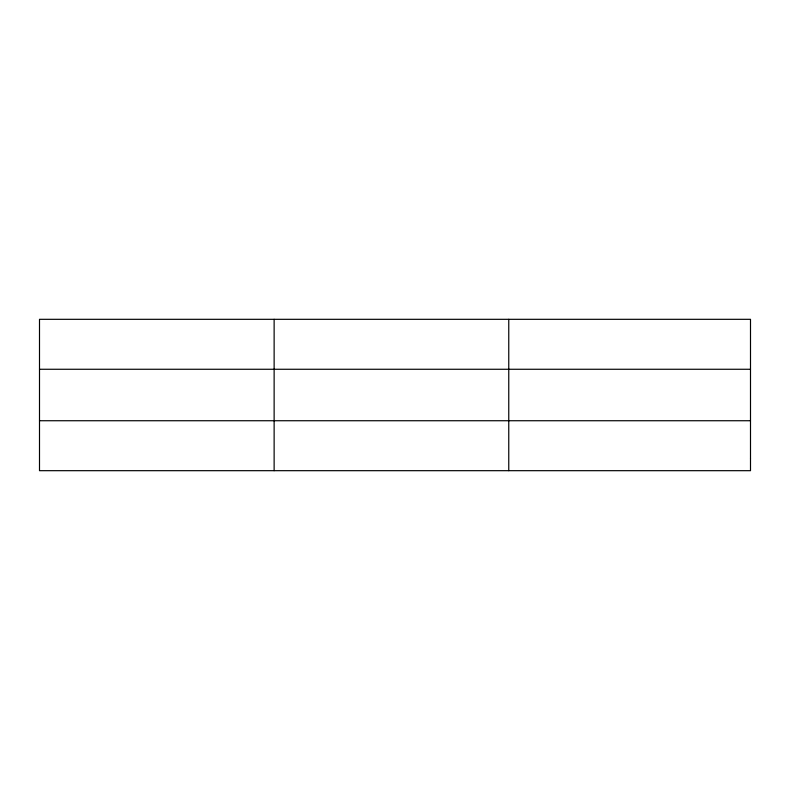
<?xml version="1.0" encoding="UTF-8"?>
<svg xmlns="http://www.w3.org/2000/svg" width="790" height="790" viewBox="0 0 790 790"><rect width="100%" height="100%" fill="white"/><g stroke="black" fill="none" stroke-linecap="round" stroke-linejoin="round"><path stroke-width="1.19" d="M274.13 319.318L274.13 470.682M508.76 319.318L508.76 470.682M39.5 369.266L750.5 369.266M39.5 420.734L750.5 420.734M750.5 458.2L750.5 470.682L39.5 470.682L39.5 319.318L750.5 319.318L750.5 458.2"/></g></svg>
